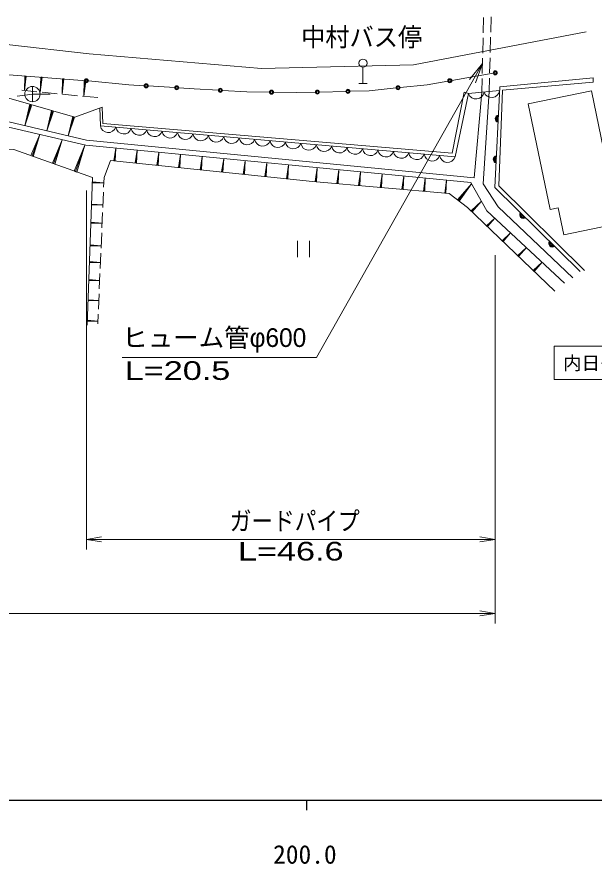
# Model space of a CAD drawing. Units: millimetres, scale not verified. Extents: x 40000 to 680000, y 20000 to 380000.
# Drawn here: x 239594 to 296216, y 198715 to 281837 of the extents above; entities that cross this region are included whole.
import ezdxf
from ezdxf.enums import TextEntityAlignment as Align

# ---------------------------------------------------------------- set-up
doc = ezdxf.new("R2010")
doc.units = ezdxf.units.MM
doc.header["$LTSCALE"] = 1000
for name, color, linetype, lineweight in [('M-STR-HTXT', 7, 'Continuous', 13), ('M-STR-STRC', 7, 'Continuous', 13), ('M-TTL-BAND', 7, 'Continuous', 25), ('M-WORK', 1, 'Continuous', 13)]:
    doc.layers.add(name, color=color, linetype=linetype, lineweight=lineweight)
doc.styles.add('ＭＳ ゴシック', font='')
doc.styles.add('ＭＳ Ｐゴシック', font='')
doc.styles.get('ＭＳ ゴシック').set_extended_font_data('MS Gothic')
doc.styles.get('ＭＳ Ｐゴシック').set_extended_font_data('MS PGothic')

# ---------------------------------------------------------------- blocks, each defined once
blk = doc.blocks.new('open_arrow')
at = {"color": 0, "linetype": 'Continuous', "lineweight": -2}
blk.add_lwpolyline([(7.5, 1.25), (0, 0), (7.5, -1.25)], dxfattribs=at)

msp = doc.modelspace()

# ---------------------------------------------------------------- linework, layer by layer
at = {"layer": 'M-STR-HTXT'}
for p, q in [((246403, 264806), (246403, 229574)), ((286519, 258455), (286519, 222306)), ((246403, 230574), (286519, 230574)), ((132932, 223306), (286519, 223306))]:
    msp.add_line(p, q, dxfattribs=at)
msp.add_lwpolyline([(285270, 277276), (268989, 248404), (249923, 248404)], dxfattribs=at)
at = {"layer": 'M-STR-STRC'}
for p, q in [((282259, 275611), (286322, 276315)), ((246602, 275560), (250570, 275190)), ((250570, 275190), (252076, 275093)), ((277190, 274908), (279834, 275190)), ((279834, 275190), (281865, 275542)), ((252476, 275067), (255070, 274899)), ((255469, 274874), (256975, 274776)), ((256975, 274776), (259357, 274649)), ((259756, 274628), (262138, 274500)), ((262138, 274500), (264367, 274462)), ((264767, 274455), (266997, 274417)), ((266997, 274417), (268872, 274461)), ((269272, 274470), (271872, 274530)), ((272271, 274540), (274147, 274583)), ((274147, 274583), (276792, 274866)), ((292310, 249536), (292310, 246263)), ((304053, 249536), (292310, 249536)), ((304053, 246263), (292310, 246263))]:
    msp.add_line(p, q, dxfattribs=at)
for centre, radius in [((286519, 276349), 200), ((286519, 276349), 160), ((286519, 276349), 120), ((286519, 276349), 100), ((246403, 275579), 200), ((246403, 275579), 160), ((246403, 275579), 120), ((246403, 275579), 100), ((252276, 275080), 200), ((252276, 275080), 160), ((252276, 275080), 120), ((252276, 275080), 100), ((282062, 275577), 200), ((282062, 275577), 160), ((282062, 275577), 120), ((282062, 275577), 100), ((255270, 274887), 200), ((255270, 274887), 160), ((255270, 274887), 120), ((255270, 274887), 100), ((259557, 274638), 200), ((259557, 274638), 160), ((259557, 274638), 120), ((259557, 274638), 100), ((264567, 274459), 200), ((264567, 274459), 160), ((264567, 274459), 120), ((264567, 274459), 100), ((269072, 274466), 200), ((269072, 274466), 160), ((269072, 274466), 120), ((269072, 274466), 100), ((272072, 274535), 200), ((272072, 274535), 160), ((272072, 274535), 120), ((272072, 274535), 100), ((276991, 274887), 200), ((276991, 274887), 160), ((276991, 274887), 120), ((276991, 274887), 100)]:
    msp.add_circle(centre, radius, dxfattribs=at)
at = {"layer": 'M-TTL-BAND'}
for p, q in [((40000, 205000), (579000, 205000)), ((268000, 205000), (268000, 204000))]:
    msp.add_line(p, q, dxfattribs=at)
at = {"layer": 'M-WORK'}
for p, q in [((285345, 280287), (285382, 281787)), ((286113, 281837), (286074, 280338)), ((285295, 278288), (285333, 279787)), ((286060, 279838), (286021, 278339)), ((285246, 276288), (285283, 277788)), ((286007, 277839), (285968, 276339)), ((273540, 275302), (273540, 276902)), ((240361, 276046), (240322, 274616)), ((240433, 276040), (240322, 274616)), ((240504, 276035), (240322, 274616)), ((240361, 276046), (240504, 276035)), ((241922, 275925), (241882, 274465)), ((241995, 275920), (241882, 274465)), ((242067, 275914), (241882, 274465)), ((241922, 275925), (242067, 275914)), ((244059, 275760), (244019, 274259)), ((244134, 275754), (244019, 274259)), ((244209, 275748), (244019, 274259)), ((244059, 275760), (244209, 275748)), ((246201, 275594), (246159, 274053)), ((246278, 275589), (246159, 274053)), ((246354, 275583), (246159, 274053)), ((246201, 275594), (246354, 275583)), ((273140, 275302), (273940, 275302)), ((285200, 274438), (285234, 275788)), ((285954, 275839), (285919, 274508)), ((240067, 274641), (241560, 274496)), ((241114, 275014), (241114, 273514)), ((242057, 274448), (243551, 274304)), ((283888, 274310), (286950, 274608)), ((284463, 266049), (285200, 274438)), ((244048, 274256), (245541, 274112)), ((246039, 274064), (247525, 273921)), ((240859, 273265), (240368, 271168)), ((240963, 273235), (240368, 271168)), ((241066, 273205), (240368, 271168)), ((240859, 273265), (241066, 273205)), ((242993, 272651), (242526, 270657)), ((242993, 272651), (243190, 272594)), ((243091, 272622), (242526, 270657)), ((243190, 272594), (242526, 270657)), ((245069, 272053), (244625, 270160)), ((245162, 272026), (244625, 270160)), ((245256, 272000), (244625, 270160)), ((245069, 272053), (245256, 272000)), ((240971, 268227), (241835, 270307)), ((241077, 268189), (241835, 270307)), ((241183, 268151), (241835, 270307)), ((243078, 267473), (244038, 269785)), ((243195, 267430), (244038, 269785)), ((243313, 267388), (244038, 269785)), ((245208, 266710), (246266, 269258)), ((245338, 266663), (246266, 269258)), ((245467, 266617), (246266, 269258)), ((249094, 267726), (249284, 268955)), ((249156, 267720), (249284, 268955)), ((249218, 267713), (249284, 268955)), ((251208, 267507), (251400, 268750)), ((251270, 267500), (251400, 268750)), ((251333, 267494), (251400, 268750)), ((253323, 267287), (253517, 268545)), ((253386, 267280), (253517, 268545)), ((253449, 267274), (253517, 268545)), ((241183, 268151), (240971, 268227)), ((248137, 266068), (248785, 267758)), ((249218, 267713), (249094, 267726)), ((255439, 267067), (255636, 268340)), ((255503, 267061), (255636, 268340)), ((255567, 267054), (255636, 268340)), ((257557, 266847), (257756, 268134)), ((257622, 266841), (257756, 268134)), ((257687, 266834), (257756, 268134)), ((259677, 266627), (259878, 267929)), ((259742, 266620), (259878, 267929)), ((259808, 266614), (259878, 267929)), ((261798, 266407), (262001, 267723)), ((261864, 266400), (262001, 267723)), ((261930, 266393), (262001, 267723)), ((243313, 267388), (243078, 267473)), ((251333, 267494), (251208, 267507)), ((253449, 267274), (253323, 267287)), ((255567, 267054), (255439, 267067)), ((257687, 266834), (257557, 266847)), ((263920, 266187), (264126, 267517)), ((263987, 266180), (264126, 267517)), ((264054, 266173), (264126, 267517)), ((266044, 265966), (266252, 267311)), ((266111, 265959), (266252, 267311)), ((266179, 265952), (266252, 267311)), ((268859, 265678), (269049, 267040)), ((268928, 265672), (269049, 267040)), ((268996, 265666), (269049, 267040)), ((270987, 265490), (271174, 266834)), ((271055, 265484), (271174, 266834)), ((271122, 265478), (271174, 266834)), ((245467, 266617), (245208, 266710)), ((248098, 265149), (248137, 266068)), ((259808, 266614), (259677, 266627)), ((261930, 266393), (261798, 266407)), ((264054, 266173), (263920, 266187)), ((273114, 265301), (273298, 266628)), ((273180, 265296), (273298, 266628)), ((273247, 265290), (273298, 266628)), ((275238, 265113), (275420, 266422)), ((275304, 265108), (275420, 266422)), ((275370, 265102), (275420, 266422)), ((277361, 264926), (277541, 266217)), ((277426, 264920), (277541, 266217)), ((277491, 264914), (277541, 266217)), ((279482, 264738), (279659, 266012)), ((279546, 264732), (279659, 266012)), ((279610, 264727), (279659, 266012)), ((246981, 265539), (246985, 265651)), ((246981, 265539), (248105, 265555)), ((246983, 265595), (248105, 265555)), ((246985, 265651), (248105, 265555)), ((266179, 265952), (266044, 265966)), ((268996, 265666), (268859, 265678)), ((271122, 265478), (270987, 265490)), ((273247, 265290), (273114, 265301)), ((281560, 264554), (281734, 265811)), ((281623, 264549), (281734, 265811)), ((281686, 264543), (281734, 265811)), ((282826, 263888), (284179, 265476)), ((282908, 263824), (284179, 265476)), ((282991, 263761), (284179, 265476)), ((248013, 263150), (248077, 264649)), ((275370, 265102), (275238, 265113)), ((277491, 264914), (277361, 264926)), ((279610, 264727), (279482, 264738)), ((281686, 264543), (281560, 264554)), ((282991, 263761), (282826, 263888)), ((284144, 262810), (285157, 263767)), ((284194, 262762), (285157, 263767)), ((284244, 262714), (285157, 263767)), ((246905, 263370), (246909, 263482)), ((246905, 263370), (248028, 263387)), ((246907, 263426), (248028, 263387)), ((246909, 263482), (248028, 263387)), ((284244, 262714), (284144, 262810)), ((247929, 261152), (247992, 262651)), ((285677, 261340), (286474, 262093)), ((285717, 261303), (286474, 262093)), ((285756, 261265), (286474, 262093)), ((246842, 261598), (246846, 261708)), ((246842, 261598), (247951, 261614)), ((246844, 261653), (247951, 261614)), ((246846, 261708), (247951, 261614)), ((285756, 261265), (285677, 261340)), ((247844, 259154), (247907, 260653)), ((287202, 259880), (288022, 260655)), ((287243, 259841), (288022, 260655)), ((287283, 259802), (288022, 260655)), ((246764, 259368), (246767, 259478)), ((246764, 259368), (247857, 259384)), ((246765, 259423), (247857, 259384)), ((246767, 259478), (247857, 259384)), ((267108, 259854), (267108, 258254)), ((268308, 258254), (268308, 259854)), ((287283, 259802), (287202, 259880)), ((247759, 257156), (247823, 258654)), ((288729, 258417), (289573, 259215)), ((288770, 258377), (289573, 259215)), ((288812, 258337), (289573, 259215)), ((246706, 257728), (246709, 257836)), ((246706, 257728), (247784, 257744)), ((246707, 257782), (247784, 257744)), ((246709, 257836), (247784, 257744)), ((288812, 258337), (288729, 258417)), ((290258, 256952), (291127, 257773)), ((290301, 256911), (291127, 257773)), ((290344, 256870), (291127, 257773)), ((290344, 256870), (290258, 256952)), ((246643, 255970), (246647, 256076)), ((246645, 256023), (247707, 255985)), ((246647, 256076), (247707, 255985)), ((247674, 255157), (247738, 256656)), ((246643, 255970), (247707, 255985)), ((247590, 253159), (247653, 254658)), ((246574, 253991), (246577, 254095)), ((246574, 253991), (247612, 254006)), ((246575, 254043), (247612, 254006)), ((246577, 254095), (247612, 254006)), ((246502, 251972), (246506, 252075)), ((246502, 251972), (247541, 251987)), ((246504, 252023), (247541, 251987)), ((246506, 252075), (247541, 251987)), ((247530, 251740), (247569, 252660))]:
    msp.add_line(p, q, dxfattribs=at)
for points in [[(134055, 275872), (148163, 276300), (162607, 276730), (174713, 277067), (189194, 277497), (204986, 277909), (220123, 278526), (226840, 278676), (238596, 279144), (246691, 278220), (263587, 276789), (278490, 277126), (295441, 280382)], [(246403, 275579), (239227, 276134), (237810, 276170), (222663, 275600), (208730, 275121), (193012, 274753), (177939, 274293), (167853, 273943), (154031, 273465), (141092, 272931), (132926, 272475)], [(294848, 256855), (286497, 265093), (286968, 274991), (296124, 275852), (296136, 275428), (287230, 274642), (286881, 265249), (295263, 256954)], [(247720, 272908), (247784, 271153), (282579, 268099), (283888, 274310)], [(283888, 274310), (283480, 274456), (282308, 268456), (248027, 271388), (247968, 272999)], [(285919, 274508), (285340, 265458), (286818, 263194), (294133, 256252)], [(135085, 269246), (152043, 269949), (179001, 270984), (193537, 271440), (208776, 271978), (223101, 272888), (238800, 273857), (245261, 271998), (247968, 272999)], [(242837, 274245), (241114, 274264), (239618, 274070)], [(134319, 266770), (136747, 266602), (147505, 267027), (169069, 267883), (188311, 268849), (206174, 269539), (213124, 269935), (229762, 270708), (238213, 271164), (246338, 269241), (284120, 265579)], [(134353, 267268), (136755, 267103), (147485, 267526), (169046, 268382), (188289, 269348), (206151, 270039), (213098, 270434), (229736, 271207), (238258, 271667), (246420, 269735), (284463, 266049)], [(216696, 267908), (239289, 268829), (247000, 266068), (246489, 251609)], [(248785, 267758), (268594, 265701), (282011, 264514), (283805, 263134), (292364, 254935)], [(293332, 255725), (285708, 262804), (284120, 265579)]]:
    msp.add_lwpolyline(points, dxfattribs=at)
msp.add_lwpolyline([(289762, 273303), (291895, 262956), (292701, 263122), (293253, 260445), (297835, 261389), (297245, 264253), (298058, 264420), (295963, 274582)], close=True, dxfattribs=at)
for centre, radius in [((273540, 277302), 400), ((241114, 274264), 750)]:
    msp.add_circle(centre, radius, dxfattribs=at)
for centre, radius, start, end in [((284635, 274577), 793, 199.63288, 351.48367), ((286166, 274726), 793, 199.63288, 351.48367), ((286873, 271846), 354, 96.07367, 258.47885), ((286873, 271846), 283, 98.29771, 256.25481), ((286873, 271846), 212, 102.04404, 252.50849), ((286873, 271846), 142, 109.75577, 244.79676), ((286873, 271846), 100, 120.07343, 234.47909), ((248556, 271266), 780, 188.35384, 341.61421), ((250069, 271133), 780, 188.35384, 341.61421), ((251582, 271000), 780, 188.35384, 341.61421), ((253094, 270868), 780, 188.35384, 341.61421), ((254607, 270735), 780, 188.35384, 341.61421), ((256120, 270602), 780, 188.35384, 341.61421), ((257633, 270469), 780, 188.35384, 341.61421), ((259146, 270337), 780, 188.35384, 341.61421), ((260658, 270204), 780, 188.35384, 341.61421), ((262171, 270071), 780, 188.35384, 341.61421), ((263684, 269938), 780, 188.35384, 341.61421), ((265197, 269805), 780, 188.35384, 341.61421), ((266710, 269673), 780, 188.35384, 341.61421), ((268223, 269540), 780, 188.35384, 341.61421), ((269735, 269407), 780, 188.35384, 341.61421), ((271248, 269274), 780, 188.35384, 341.61421), ((272761, 269142), 780, 188.35384, 341.61421), ((274274, 269009), 780, 188.35384, 341.61421), ((275787, 268876), 780, 188.35384, 341.61421), ((277300, 268743), 780, 188.35384, 341.61421), ((278812, 268610), 780, 188.35384, 341.61421), ((280325, 268478), 780, 188.35384, 341.61421), ((281838, 268345), 780, 188.35384, 341.61421), ((286683, 267851), 354, 96.07367, 258.47885), ((286683, 267851), 283, 98.29771, 256.25481), ((286683, 267851), 212, 102.04404, 252.50849), ((286683, 267851), 142, 109.75577, 244.79676), ((286683, 267851), 100, 120.07343, 234.47909), ((289287, 262417), 354, 144.18512, 306.5903), ((289287, 262417), 283, 146.40916, 304.36626), ((289287, 262417), 212, 150.15549, 300.61993), ((289287, 262417), 142, 157.86722, 292.9082), ((289287, 262417), 100, 168.18488, 282.59054), ((292135, 259608), 354, 144.18512, 306.5903), ((292135, 259608), 283, 146.40916, 304.36626), ((292135, 259608), 212, 150.15549, 300.61993), ((292135, 259608), 142, 157.86722, 292.9082), ((292135, 259608), 100, 168.18488, 282.59054)]:
    msp.add_arc(centre, radius, start, end, dxfattribs=at)

# ---------------------------------------------------------------- block references
at = {"layer": 'M-STR-HTXT'}
for p, xscale, yscale, rotation in [((285270, 277276), 267, 267, 240.6), ((286519, 230574), 200, 200, 180), ((286519, 223306), 200, 200, 180)]:
    msp.add_blockref('open_arrow', p, dxfattribs=dict(at, xscale=xscale, yscale=yscale, rotation=rotation))
at = {"layer": 'M-STR-HTXT', "xscale": 200, "yscale": 200}
msp.add_blockref('open_arrow', (246403, 230574), dxfattribs=at)

# ---------------------------------------------------------------- texts
at = {"layer": 'M-STR-HTXT', "style": 'ＭＳ Ｐゴシック'}
msp.add_text('ヒューム管φ600', height=1833, dxfattribs=at).set_placement((249923, 248904), align=Align.BOTTOM_LEFT)
at = {"layer": 'M-STR-HTXT', "style": 'ＭＳ Ｐゴシック', "width": 1.4}
msp.add_text('L=20.5', height=1833, dxfattribs=at).set_placement((250168, 245670), align=Align.BOTTOM_LEFT)
at = {"layer": 'M-STR-HTXT', "style": 'ＭＳ Ｐゴシック'}
for s, width, p in [('ガードパイプ', 0.85, (266845, 230910)), ('L=46.6', 1.4, (266461, 227949))]:
    msp.add_text(s, height=1833, dxfattribs=dict(at, width=width)).set_placement(p, align=Align.BOTTOM_CENTER)
at = {"layer": 'M-STR-STRC', "style": 'ＭＳ ゴシック'}
msp.add_text('内日ダム', height=1320, dxfattribs=at).set_placement((293191, 246819), align=Align.BOTTOM_LEFT)
at = {"layer": 'M-TTL-BAND', "style": 'ＭＳ ゴシック'}
msp.add_text('200.0', height=1833, dxfattribs=at).set_placement((267844, 198195), align=Align.BOTTOM_CENTER)
at = {"layer": 'M-WORK', "style": 'ＭＳ Ｐゴシック', "width": 0.95}
msp.add_text('中村バス停', height=1833, dxfattribs=at).set_placement((273414, 278395), align=Align.BOTTOM_CENTER)

doc.saveas('drawing.dxf')
